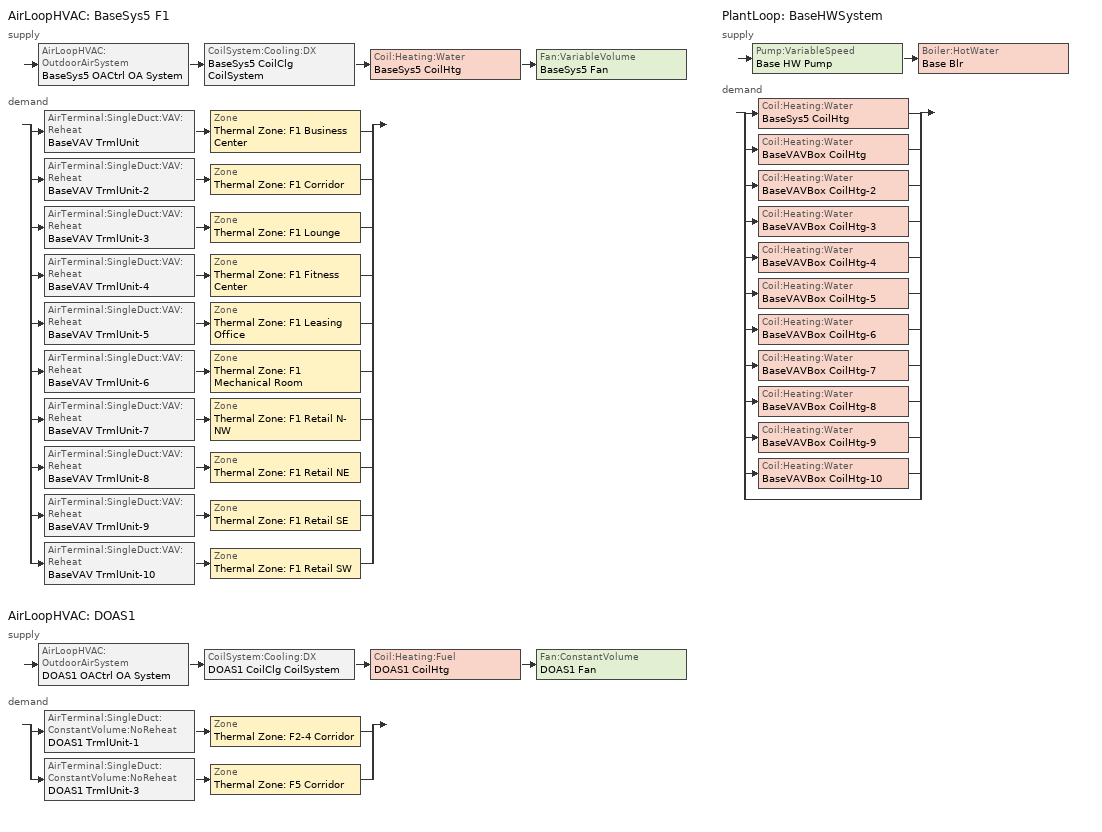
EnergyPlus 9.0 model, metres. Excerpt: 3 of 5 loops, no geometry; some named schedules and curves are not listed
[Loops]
AirLoopHVAC 'BaseSys5 F1'
 supply: AirLoopHVAC:OutdoorAirSystem 'BaseSys5 OACtrl OA System' > CoilSystem:Cooling:DX 'BaseSys5 CoilClg CoilSystem' > Coil:Heating:Water 'BaseSys5 CoilHtg' > Fan:VariableVolume 'BaseSys5 Fan'
 demand: split
  | AirTerminal:SingleDuct:VAV:Reheat 'BaseVAV TrmlUnit' > Zone 'Thermal Zone: F1 Business Center'
  | AirTerminal:SingleDuct:VAV:Reheat 'BaseVAV TrmlUnit-2' > Zone 'Thermal Zone: F1 Corridor'
  | AirTerminal:SingleDuct:VAV:Reheat 'BaseVAV TrmlUnit-3' > Zone 'Thermal Zone: F1 Lounge'
  | AirTerminal:SingleDuct:VAV:Reheat 'BaseVAV TrmlUnit-4' > Zone 'Thermal Zone: F1 Fitness Center'
  | AirTerminal:SingleDuct:VAV:Reheat 'BaseVAV TrmlUnit-5' > Zone 'Thermal Zone: F1 Leasing Office'
  | AirTerminal:SingleDuct:VAV:Reheat 'BaseVAV TrmlUnit-6' > Zone 'Thermal Zone: F1 Mechanical Room'
  | AirTerminal:SingleDuct:VAV:Reheat 'BaseVAV TrmlUnit-7' > Zone 'Thermal Zone: F1 Retail N-NW'
  | AirTerminal:SingleDuct:VAV:Reheat 'BaseVAV TrmlUnit-8' > Zone 'Thermal Zone: F1 Retail NE'
  | AirTerminal:SingleDuct:VAV:Reheat 'BaseVAV TrmlUnit-9' > Zone 'Thermal Zone: F1 Retail SE'
  | AirTerminal:SingleDuct:VAV:Reheat 'BaseVAV TrmlUnit-10' > Zone 'Thermal Zone: F1 Retail SW'
AirLoopHVAC 'DOAS1'
 supply: AirLoopHVAC:OutdoorAirSystem 'DOAS1 OACtrl OA System' > CoilSystem:Cooling:DX 'DOAS1 CoilClg CoilSystem' > Coil:Heating:Fuel 'DOAS1 CoilHtg' > Fan:ConstantVolume 'DOAS1 Fan'
 demand: split
  | AirTerminal:SingleDuct:ConstantVolume:NoReheat 'DOAS1 TrmlUnit-1' > Zone 'Thermal Zone: F2-4 Corridor'
  | AirTerminal:SingleDuct:ConstantVolume:NoReheat 'DOAS1 TrmlUnit-3' > Zone 'Thermal Zone: F5 Corridor'
PlantLoop 'BaseHWSystem'
 supply: Pump:VariableSpeed 'Base HW Pump' > Boiler:HotWater 'Base Blr'
 demand: split
  | Coil:Heating:Water 'BaseSys5 CoilHtg'
  | Coil:Heating:Water 'BaseVAVBox CoilHtg'
  | Coil:Heating:Water 'BaseVAVBox CoilHtg-2'
  | Coil:Heating:Water 'BaseVAVBox CoilHtg-3'
  | Coil:Heating:Water 'BaseVAVBox CoilHtg-4'
  | Coil:Heating:Water 'BaseVAVBox CoilHtg-5'
  | Coil:Heating:Water 'BaseVAVBox CoilHtg-6'
  | Coil:Heating:Water 'BaseVAVBox CoilHtg-7'
  | Coil:Heating:Water 'BaseVAVBox CoilHtg-8'
  | Coil:Heating:Water 'BaseVAVBox CoilHtg-9'
  | Coil:Heating:Water 'BaseVAVBox CoilHtg-10'
  | bypass
[ZoneControl:Thermostat] Control Object Type 1=ThermostatSetpoint:DualSetpoint
Name | Zone or ZoneList | Control Type Schedule | Control Name 1
Thermal Zone: F1 Business Center Thermostat | Thermal Zone: F1 Business Center | Thermal Zone: F1 Business Center Thermostat Schedule | Thermal Zone: F1 Business Center Thermostat
Thermal Zone: F1 Corridor Thermostat | Thermal Zone: F1 Corridor | Thermal Zone: F1 Corridor Thermostat Schedule | Thermal Zone: F1 Corridor Thermostat
Thermal Zone: F1 Fitness Center Thermostat | Thermal Zone: F1 Fitness Center | Thermal Zone: F1 Fitness Center Thermostat Schedule | Thermal Zone: F1 Fitness Center Thermostat
Thermal Zone: F1 Leasing Office Thermostat | Thermal Zone: F1 Leasing Office | Thermal Zone: F1 Leasing Office Thermostat Schedule | Thermal Zone: F1 Leasing Office Thermostat
Thermal Zone: F1 Lounge Thermostat | Thermal Zone: F1 Lounge | Thermal Zone: F1 Lounge Thermostat Schedule | Thermal Zone: F1 Lounge Thermostat
Thermal Zone: F1 Mechanical Room Thermostat | Thermal Zone: F1 Mechanical Room | Thermal Zone: F1 Mechanical Room Thermostat Schedule | Thermal Zone: F1 Mechanical Room Thermostat
Thermal Zone: F1 Retail N-NW Thermostat | Thermal Zone: F1 Retail N-NW | Thermal Zone: F1 Retail N-NW Thermostat Schedule | Thermal Zone: F1 Retail N-NW Thermostat
Thermal Zone: F1 Retail NE Thermostat | Thermal Zone: F1 Retail NE | Thermal Zone: F1 Retail NE Thermostat Schedule | Thermal Zone: F1 Retail NE Thermostat
Thermal Zone: F1 Retail SE Thermostat | Thermal Zone: F1 Retail SE | Thermal Zone: F1 Retail SE Thermostat Schedule | Thermal Zone: F1 Retail SE Thermostat
Thermal Zone: F1 Retail SW Thermostat | Thermal Zone: F1 Retail SW | Thermal Zone: F1 Retail SW Thermostat Schedule | Thermal Zone: F1 Retail SW Thermostat
Thermal Zone: F2-4 Corridor Thermostat | Thermal Zone: F2-4 Corridor | Thermal Zone: F2-4 Corridor Thermostat Schedule | Thermal Zone: F2-4 Corridor Thermostat
Thermal Zone: F5 Corridor Thermostat | Thermal Zone: F5 Corridor | Thermal Zone: F5 Corridor Thermostat Schedule | Thermal Zone: F5 Corridor Thermostat
[ThermostatSetpoint:DualSetpoint]
Name | Heating Setpoint Temperature Schedule | Cooling Setpoint Temperature Schedule
Thermal Zone: F1 Business Center Thermostat; Thermal Zone: F1 Corridor Thermostat; Thermal Zone: F1 Fitness Center Thermostat; Thermal Zone: F1 Leasing Office Thermostat; Thermal Zone: F1 Lounge Thermostat; Thermal Zone: F1 Mechanical Room Thermostat; Thermal Zone: F1 Retail N-NW Thermostat; Thermal Zone: F1 Retail NE Thermostat; Thermal Zone: F1 Retail SE Thermostat; Thermal Zone: F1 Retail SW Thermostat | RetailHtgSetpt | RetailClgSetpt
Thermal Zone: F2-4 Corridor Thermostat; Thermal Zone: F5 Corridor Thermostat | OfficeHtgSetpt | OfficeClgSetpt
[AirTerminal:SingleDuct:VAV:Reheat] Availability Schedule=Always On; Zone Minimum Air Flow Input Method=FixedFlowRate; Constant Minimum Air Flow Fraction=0.3; Maximum Hot Water or Steam Flow Rate {m3/s}=Autosize; Minimum Hot Water or Steam Flow Rate {m3/s}=0; Convergence Tolerance=0.001; Damper Heating Action=Reverse; Maximum Reheat Air Temperature {C}=35
Name | Maximum Air Flow Rate {m3/s} | Fixed Minimum Air Flow Rate {m3/s} | Reheat Coil | Maximum Flow Fraction During Reheat | Design Specification Outdoor Air Object
BaseVAV TrmlUnit | 0.20716 | 0.041432 | BaseVAVBox CoilHtg | 0.500001 | Thermal Zone: F1 Business Center Design Specification Outdoor Air
BaseVAV TrmlUnit-2 | 0.683795 | 0.136759 | BaseVAVBox CoilHtg-2 | 0.5
BaseVAV TrmlUnit-4 | 0.299968 | 0.212376 | BaseVAVBox CoilHtg-4 | 0.707997
BaseVAV TrmlUnit-5 | 0.139657 | 0.0279314 | BaseVAVBox CoilHtg-5 | 0.5
BaseVAV TrmlUnit-3 | 0.537473 | 0.107495 | BaseVAVBox CoilHtg-3 | 0.5 | Thermal Zone: F1 Lounge Design Specification Outdoor Air
BaseVAV TrmlUnit-6 | 0.277078 | 0.0554156 | BaseVAVBox CoilHtg-6 | 0.500001
BaseVAV TrmlUnit-7 | 1.95932 | 0.706151 | BaseVAVBox CoilHtg-7 | 0.499999
BaseVAV TrmlUnit-8 | 1.48731 | 0.509703 | BaseVAVBox CoilHtg-8 | 0.499998
BaseVAV TrmlUnit-9 | 0.993506 | 0.339802 | BaseVAVBox CoilHtg-9 | 0.5
BaseVAV TrmlUnit-10 | 1.47786 | 0.522446 | BaseVAVBox CoilHtg-10 | 0.499998
[Coil:Heating:Water] Availability Schedule=Always On Discrete; U-Factor Times Area Value {W/K}=Autosize; Maximum Water Flow Rate {m3/s}=Autosize; Performance Input Method=NominalCapacity; Rated Inlet Water Temperature {C}=82.2; Rated Inlet Air Temperature {C}=16.6; Rated Outlet Water Temperature {C}=71.1; Rated Outlet Air Temperature {C}=32.2; Rated Ratio for Air and Water Convection=0.5
Name | Rated Capacity {W}
BaseVAVBox CoilHtg | 2842.46
BaseVAVBox CoilHtg-2 | 15354.3
BaseVAVBox CoilHtg-4 | 5338.41
BaseVAVBox CoilHtg-5 | 2513.69
BaseVAVBox CoilHtg-3 | 6476.43
BaseVAVBox CoilHtg-6 | 2664.41
BaseVAVBox CoilHtg-7 | 28382.1
BaseVAVBox CoilHtg-8 | 20934.9
BaseVAVBox CoilHtg-9 | 15211.6
BaseVAVBox CoilHtg-10 | 22582
BaseSys5 CoilHtg | 43450.4
[Zone equipment]
Thermal Zone: F1 Business Center: BaseVAV TrmlUnit
Thermal Zone: F1 Corridor: BaseVAV TrmlUnit-2
Thermal Zone: F1 Fitness Center: BaseVAV TrmlUnit-4
Thermal Zone: F1 Leasing Office: BaseVAV TrmlUnit-5
Thermal Zone: F1 Lounge: BaseVAV TrmlUnit-3
Thermal Zone: F1 Mechanical Room: BaseVAV TrmlUnit-6
Thermal Zone: F1 Retail N-NW: BaseVAV TrmlUnit-7
Thermal Zone: F1 Retail NE: BaseVAV TrmlUnit-8
Thermal Zone: F1 Retail SE: BaseVAV TrmlUnit-9
Thermal Zone: F1 Retail SW: BaseVAV TrmlUnit-10
Thermal Zone: F2-4 Corridor: DOAS1 TrmlUnit-1
Thermal Zone: F5 Corridor: DOAS1 TrmlUnit-3
[Sizing:Zone] Zone Cooling Design Supply Air Temperature Input Method=TemperatureDifference; Zone Cooling Design Supply Air Temperature {C}=14; Zone Heating Design Supply Air Temperature Input Method=TemperatureDifference; Zone Heating Design Supply Air Temperature {C}=40; Zone Heating Design Supply Air Temperature Difference {deltaC}=13.8889; Zone Cooling Design Supply Air Humidity Ratio {kgWater/kgDryAir}=0.0085; Zone Heating Design Supply Air Humidity Ratio {kgWater/kgDryAir}=0.008; Zone Heating Sizing Factor=1; Zone Cooling Sizing Factor=1; Cooling Design Air Flow Method=DesignDay; Cooling Design Air Flow Rate {m3/s}=0; Cooling Minimum Air Flow per Zone Floor Area {m3/s-m2}=0; Cooling Minimum Air Flow {m3/s}=0; Cooling Minimum Air Flow Fraction=0; Heating Design Air Flow Method=DesignDayWithLimit; Heating Design Air Flow Rate {m3/s}=0; Heating Maximum Air Flow per Zone Floor Area {m3/s-m2}=0; Heating Maximum Air Flow {m3/s}=0; Account for Dedicated Outdoor Air System=No
Name | Zone Cooling Design Supply Air Temperature Difference {deltaC} | Design Specification Outdoor Air Object | Heating Maximum Air Flow Fraction | Design Specification Zone Air Distribution Object
Thermal Zone: F1 Business Center | 11.1111 | Thermal Zone: F1 Business Center Design Specification Outdoor Air | 0.5 | Thermal Zone: F1 Business Center Design Spec Zone Air Dist
Thermal Zone: F1 Corridor | 11.1111 | Thermal Zone: F1 Corridor Design Specification Outdoor Air | 0.5 | Thermal Zone: F1 Corridor Design Spec Zone Air Dist
Thermal Zone: F1 Fitness Center | 11.1111 | Thermal Zone: F1 Fitness Center Design Specification Outdoor Air | 0.5 | Thermal Zone: F1 Fitness Center Design Spec Zone Air Dist
Thermal Zone: F1 Leasing Office | 11.1111 | Thermal Zone: F1 Leasing Office Design Specification Outdoor Air | 0.5 | Thermal Zone: F1 Leasing Office Design Spec Zone Air Dist
Thermal Zone: F1 Lounge | 11.1111 | Thermal Zone: F1 Lounge Design Specification Outdoor Air | 0.5 | Thermal Zone: F1 Lounge Design Spec Zone Air Dist
Thermal Zone: F1 Mechanical Room | 8.33333 | Thermal Zone: F1 Mechanical Room Design Specification Outdoor Air | 0.5 | Thermal Zone: F1 Mechanical Room Design Spec Zone Air Dist
Thermal Zone: F1 Retail N-NW | 11.1111 | Thermal Zone: F1 Retail N-NW Design Specification Outdoor Air | 0.5 | Thermal Zone: F1 Retail N-NW Design Spec Zone Air Dist
Thermal Zone: F1 Retail NE | 11.1111 | Thermal Zone: F1 Retail NE Design Specification Outdoor Air | 0.5 | Thermal Zone: F1 Retail NE Design Spec Zone Air Dist
Thermal Zone: F1 Retail SE | 11.1111 | Thermal Zone: F1 Retail SE Design Specification Outdoor Air | 0.5 | Thermal Zone: F1 Retail SE Design Spec Zone Air Dist
Thermal Zone: F1 Retail SW | 11.1111 | Thermal Zone: F1 Retail SW Design Specification Outdoor Air | 0.5 | Thermal Zone: F1 Retail SW Design Spec Zone Air Dist
Thermal Zone: F2-4 Corridor | 11.1111 | Thermal Zone: F2-4 Corridor Design Specification Outdoor Air | 1 | Thermal Zone: F2-4 Corridor Design Spec Zone Air Dist
Thermal Zone: F5 Corridor | 11.1111 | Thermal Zone: F5 Corridor Design Specification Outdoor Air | 1 | Thermal Zone: F5 Corridor Design Spec Zone Air Dist
[DesignSpecification:ZoneAirDistribution] Zone Air Distribution Effectiveness in Cooling Mode=1; Zone Air Distribution Effectiveness in Heating Mode=1
Thermal Zone: F1 Business Center Design Spec Zone Air Dist; Thermal Zone: F1 Corridor Design Spec Zone Air Dist; Thermal Zone: F1 Fitness Center Design Spec Zone Air Dist; Thermal Zone: F1 Leasing Office Design Spec Zone Air Dist; Thermal Zone: F1 Lounge Design Spec Zone Air Dist; Thermal Zone: F1 Mechanical Room Design Spec Zone Air Dist; Thermal Zone: F1 Retail N-NW Design Spec Zone Air Dist; Thermal Zone: F1 Retail NE Design Spec Zone Air Dist; Thermal Zone: F1 Retail SE Design Spec Zone Air Dist; Thermal Zone: F1 Retail SW Design Spec Zone Air Dist; Thermal Zone: F2-4 Corridor Design Spec Zone Air Dist; Thermal Zone: F5 Corridor Design Spec Zone Air Dist
[Controller:MechanicalVentilation] System Outdoor Air Method=ZoneSum
Name | Availability Schedule | Demand Controlled Ventilation | Zone Name 1 | Design Specification Outdoor Air Object Name 1 | Design Specification Zone Air Distribution Object Name 1 | Zone Name 2 | Design Specification Outdoor Air Object Name 2 | Design Specification Zone Air Distribution Object Name 2 | Zone Name 3 | Design Specification Outdoor Air Object Name 3 | Design Specification Zone Air Distribution Object Name 3 | Zone Name 4 | Design Specification Outdoor Air Object Name 4 | Design Specification Zone Air Distribution Object Name 4 | Zone Name 5 | Design Specification Outdoor Air Object Name 5 | Design Specification Zone Air Distribution Object Name 5 | Zone Name 6 | Design Specification Outdoor Air Object Name 6 | Design Specification Zone Air Distribution Object Name 6 | Zone Name 7 | Design Specification Outdoor Air Object Name 7 | Design Specification Zone Air Distribution Object Name 7 | Zone Name 8 | Design Specification Outdoor Air Object Name 8 | Design Specification Zone Air Distribution Object Name 8 | Zone Name 9 | Design Specification Outdoor Air Object Name 9 | Design Specification Zone Air Distribution Object Name 9 | Zone Name 10 | Design Specification Outdoor Air Object Name 10 | Design Specification Zone Air Distribution Object Name 10
BaseSys5 OACtrl Mech Vent Controller | BaseSys5 OACtrl Schedule | Yes | Thermal Zone: F1 Business Center | Thermal Zone: F1 Business Center Design Specification Outdoor Air | Thermal Zone: F1 Business Center Design Spec Zone Air Dist | Thermal Zone: F1 Corridor | Thermal Zone: F1 Corridor Design Specification Outdoor Air | Thermal Zone: F1 Corridor Design Spec Zone Air Dist | Thermal Zone: F1 Fitness Center | Thermal Zone: F1 Fitness Center Design Specification Outdoor Air | Thermal Zone: F1 Fitness Center Design Spec Zone Air Dist | Thermal Zone: F1 Leasing Office | Thermal Zone: F1 Leasing Office Design Specification Outdoor Air | Thermal Zone: F1 Leasing Office Design Spec Zone Air Dist | Thermal Zone: F1 Lounge | Thermal Zone: F1 Lounge Design Specification Outdoor Air | Thermal Zone: F1 Lounge Design Spec Zone Air Dist | Thermal Zone: F1 Mechanical Room | Thermal Zone: F1 Mechanical Room Design Specification Outdoor Air | Thermal Zone: F1 Mechanical Room Design Spec Zone Air Dist | Thermal Zone: F1 Retail N-NW | Thermal Zone: F1 Retail N-NW Design Specification Outdoor Air | Thermal Zone: F1 Retail N-NW Design Spec Zone Air Dist | Thermal Zone: F1 Retail NE | Thermal Zone: F1 Retail NE Design Specification Outdoor Air | Thermal Zone: F1 Retail NE Design Spec Zone Air Dist | Thermal Zone: F1 Retail SE | Thermal Zone: F1 Retail SE Design Specification Outdoor Air | Thermal Zone: F1 Retail SE Design Spec Zone Air Dist | Thermal Zone: F1 Retail SW | Thermal Zone: F1 Retail SW Design Specification Outdoor Air | Thermal Zone: F1 Retail SW Design Spec Zone Air Dist
DOAS1 OACtrl Mech Vent Controller | Always On | No | Thermal Zone: F2-4 Corridor | Thermal Zone: F2-4 Corridor Design Specification Outdoor Air | Thermal Zone: F2-4 Corridor Design Spec Zone Air Dist | Thermal Zone: F5 Corridor | Thermal Zone: F5 Corridor Design Specification Outdoor Air | Thermal Zone: F5 Corridor Design Spec Zone Air Dist
[DesignSpecification:OutdoorAir] Outdoor Air Method=Maximum; Outdoor Air Flow per Zone {m3/s}=0; Outdoor Air Flow Air Changes per Hour {1/hr}=0
Name | Outdoor Air Flow per Person {m3/s-person} | Outdoor Air Flow per Zone Floor Area {m3/s-m2}
Thermal Zone: F1 Business Center Design Specification Outdoor Air; Thermal Zone: F1 Lounge Design Specification Outdoor Air | 0.00707888 | 0.000762
Thermal Zone: F1 Corridor Design Specification Outdoor Air | 0 | 0.000732236
Thermal Zone: F1 Fitness Center Design Specification Outdoor Air | 0 | 0.00254
Thermal Zone: F1 Leasing Office Design Specification Outdoor Air; Thermal Zone: F1 Mechanical Room Design Specification Outdoor Air | 0 | 0.000762
Thermal Zone: F1 Retail N-NW Design Specification Outdoor Air; Thermal Zone: F1 Retail NE Design Specification Outdoor Air; Thermal Zone: F1 Retail SE Design Specification Outdoor Air; Thermal Zone: F1 Retail SW Design Specification Outdoor Air | 0 | 0.00127
Thermal Zone: F2-4 Corridor Design Specification Outdoor Air; Thermal Zone: F5 Corridor Design Specification Outdoor Air | 0 | 0.000741294
[Fan:ZoneExhaust] Flow Fraction Schedule=On; System Availability Manager Coupling Mode=Decoupled
Name | Availability Schedule | Fan Total Efficiency | Pressure Rise {Pa} | Maximum Flow Rate {m3/s} | Balanced Exhaust Fraction Schedule
Thermal Zone: F2-4 1-Bed Core East PropExhFan; Thermal Zone: F2-4 1-Bed Core West PropExhFan | ResidentialLivingHVACAvail | 0.55575 | 683.385 | 0.10364 | Off
Thermal Zone: F2-4 1-Bed Core N PropExhFan | ResidentialLivingHVACAvail | 0.55575 | 683.385 | 0.0518198 | Off
Thermal Zone: F2-4 1-Bed North PropExhFan | ResidentialLivingHVACAvail | 0.55575 | 670.201 | 0.264196 | Off
Thermal Zone: F2-4 2-Bed Core NE-NW PropExhFan | ResidentialLivingHVACAvail | 0.55575 | 683.492 | 0.155459 | Off
Thermal Zone: F2-4 2-Bed East PropExhFan; Thermal Zone: F2-4 2-Bed West PropExhFan | ResidentialLivingHVACAvail | 0.55575 | 683.492 | 0.233189 | Off
Thermal Zone: F2-4 3-Bed NE PropExhFan; Thermal Zone: F2-4 3-Bed NW PropExhFan | ResidentialLivingHVACAvail | 0.55575 | 682.765 | 0.102365 | Off
Thermal Zone: F2-4 Studio SE PropExhFan; Thermal Zone: F2-4 Studio SW PropExhFan | ResidentialLivingHVACAvail | 0.55575 | 683.47 | 0.0441743 | Off
Thermal Zone: F5 1-Bed Core East PropExhFan; Thermal Zone: F5 1-Bed Core West PropExhFan | ResidentialLivingHVACAvail | 0.55575 | 683.385 | 0.0345466 | Off
Thermal Zone: F5 1-Bed Core N PropExhFan | ResidentialLivingHVACAvail | 0.55575 | 683.385 | 0.0172733 | Off
Thermal Zone: F5 1-Bed North PropExhFan | ResidentialLivingHVACAvail | 0.55575 | 670.201 | 0.0880654 | Off
Thermal Zone: F5 2-Bed Core NE-NW PropExhFan | ResidentialLivingHVACAvail | 0.55575 | 683.492 | 0.0518198 | Off
Thermal Zone: F5 2-Bed East PropExhFan; Thermal Zone: F5 2-Bed West PropExhFan | ResidentialLivingHVACAvail | 0.55575 | 683.492 | 0.0777297 | Off
Thermal Zone: F5 3-Bed NE PropExhFan; Thermal Zone: F5 3-Bed NW PropExhFan | ResidentialLivingHVACAvail | 0.55575 | 682.765 | 0.0341218 | Off
Thermal Zone: F5 Studio SE PropExhFan; Thermal Zone: F5 Studio SW PropExhFan | ResidentialLivingHVACAvail | 0.55575 | 683.47 | 0.0147248 | Off
Thermal Zone: Parking Garage PropExhFan | ParkingHVACAvail | 0.6045 | 241.437 | 9.8755 | On
[ZoneHVAC:PackagedTerminalAirConditioner] Availability Schedule=AllOnHVACAvail; Cooling Outdoor Air Flow Rate {m3/s}=0; Heating Outdoor Air Flow Rate {m3/s}=0; No Load Outdoor Air Flow Rate {m3/s}=0; Fan Placement=DrawThrough; Supply Air Fan Operating Mode Schedule=CyclingHVACAvail
Name | Cooling Supply Air Flow Rate {m3/s} | Heating Supply Air Flow Rate {m3/s} | No Load Supply Air Flow Rate {m3/s} | Supply Air Fan | Heating Coil | Cooling Coil
ZnSys F2-4 1-Bed Core East | 1.18818 | 1.18818 | 1.18818 | Fan 3 | CoilHtg 3 | CoilCooling 3
ZnSys F2-4 1-Bed Core N | 0.594087 | 0.594087 | 0.594087 | Fan 1 | CoilHtg 1 | CoilCooling 1
ZnSys F2-4 1-Bed Core West | 1.18818 | 1.18818 | 1.18818 | Fan 2 | CoilHtg 2 | CoilCooling 2
ZnSys F2-4 1-Bed North | 3.06946 | 3.06946 | 3.06946 | Fan 4 | CoilHtg 4 | CoilCooling 4
ZnSys F2-4 2-Bed Core NE-NW | 1.78227 | 1.78227 | 1.78227 | Fan 5 | CoilHtg 5 | CoilCooling 5
ZnSys F2-4 2-Bed East | 2.6734 | 2.6734 | 2.6734 | Fan 6 | CoilHtg 6 | CoilCooling 6
ZnSys F2-4 2-Bed West | 2.6734 | 2.6734 | 2.6734 | Fan 7 | CoilHtg 7 | CoilCooling 7
ZnSys F2-4 3-Bed NE | 1.16343 | 1.16343 | 1.16343 | Fan 8 | CoilHtg 8 | CoilCooling 8
ZnSys F2-4 3-Bed NW | 1.16343 | 1.16343 | 1.16343 | Fan 9 | CoilHtg 9 | CoilCooling 9
ZnSys F2-4 Studio SE | 0.445567 | 0.445567 | 0.445567 | Fan 10 | CoilHtg 10 | CoilCooling 10
ZnSys F2-4 Studio SW | 0.445567 | 0.445567 | 0.445567 | Fan 11 | CoilHtg 11 | CoilCooling 11
ZnSys F5 1-Bed Core East | 0.39606 | 0.39606 | 0.39606 | Fan 14 | CoilHtg 14 | CoilCooling 14
ZnSys F5 1-Bed Core N | 0.19803 | 0.19803 | 0.19803 | Fan 12 | CoilHtg 12 | CoilCooling 12
ZnSys F5 1-Bed Core West | 0.39606 | 0.39606 | 0.39606 | Fan 13 | CoilHtg 13 | CoilCooling 13
ZnSys F5 1-Bed North | 1.02315 | 1.02315 | 1.02315 | Fan 15 | CoilHtg 15 | CoilCooling 15
ZnSys F5 2-Bed Core NE-NW | 0.594087 | 0.594087 | 0.594087 | Fan 16 | CoilHtg 16 | CoilCooling 16
ZnSys F5 2-Bed East | 0.891136 | 0.891136 | 0.891136 | Fan 17 | CoilHtg 17 | CoilCooling 17
ZnSys F5 2-Bed West | 0.891136 | 0.891136 | 0.891136 | Fan 18 | CoilHtg 18 | CoilCooling 18
ZnSys F5 3-Bed NE | 0.387809 | 0.387809 | 0.387809 | Fan 19 | CoilHtg 19 | CoilCooling 19
ZnSys F5 3-Bed NW | 0.387809 | 0.387809 | 0.387809 | Fan 20 | CoilHtg 20 | CoilCooling 20
ZnSys F5 Studio SE | 0.148522 | 0.148522 | 0.148522 | Fan 21 | CoilHtg 21 | CoilCooling 21
ZnSys F5 Studio SW | 0.148522 | 0.148522 | 0.148522 | Fan 22 | CoilHtg 22 | CoilCooling 22
[Fan:OnOff] Availability Schedule=Always On; Fan Total Efficiency=0.4275; Pressure Rise {Pa}=317.19; Motor Efficiency=0.855; Motor In Airstream Fraction=1
Name | Maximum Flow Rate {m3/s} | Fan Power Ratio Function of Speed Ratio Curve | Fan Efficiency Ratio Function of Speed Ratio Curve
Fan 3 | 1.18818 | Fan On Off Power Curve 2 | Fan On Off Efficiency Curve 2
Fan 1 | 0.594087 | Fan On Off Power Curve | Fan On Off Efficiency Curve
Fan 2 | 1.18818 | Fan On Off Power Curve 1 | Fan On Off Efficiency Curve 1
Fan 4 | 3.06946 | Fan On Off Power Curve 3 | Fan On Off Efficiency Curve 3
Fan 5 | 1.78227 | Fan On Off Power Curve 4 | Fan On Off Efficiency Curve 4
Fan 6 | 2.6734 | Fan On Off Power Curve 5 | Fan On Off Efficiency Curve 5
Fan 7 | 2.6734 | Fan On Off Power Curve 6 | Fan On Off Efficiency Curve 6
Fan 8 | 1.16343 | Fan On Off Power Curve 7 | Fan On Off Efficiency Curve 7
Fan 9 | 1.16343 | Fan On Off Power Curve 8 | Fan On Off Efficiency Curve 8
Fan 10 | 0.445567 | Fan On Off Power Curve 9 | Fan On Off Efficiency Curve 9
Fan 11 | 0.445567 | Fan On Off Power Curve 10 | Fan On Off Efficiency Curve 10
Fan 14 | 0.39606 | Fan On Off Power Curve 13 | Fan On Off Efficiency Curve 13
Fan 12 | 0.19803 | Fan On Off Power Curve 11 | Fan On Off Efficiency Curve 11
Fan 13 | 0.39606 | Fan On Off Power Curve 12 | Fan On Off Efficiency Curve 12
Fan 15 | 1.02315 | Fan On Off Power Curve 14 | Fan On Off Efficiency Curve 14
Fan 16 | 0.594087 | Fan On Off Power Curve 15 | Fan On Off Efficiency Curve 15
Fan 17 | 0.891136 | Fan On Off Power Curve 16 | Fan On Off Efficiency Curve 16
Fan 18 | 0.891136 | Fan On Off Power Curve 17 | Fan On Off Efficiency Curve 17
Fan 19 | 0.387809 | Fan On Off Power Curve 18 | Fan On Off Efficiency Curve 18
Fan 20 | 0.387809 | Fan On Off Power Curve 19 | Fan On Off Efficiency Curve 19
Fan 21 | 0.148522 | Fan On Off Power Curve 20 | Fan On Off Efficiency Curve 20
Fan 22 | 0.148522 | Fan On Off Power Curve 21 | Fan On Off Efficiency Curve 21
[Coil:Heating:Fuel] Availability Schedule=Always On; Fuel Type=NaturalGas; Burner Efficiency=0.810316; Parasitic Electric Load {W}=0; Part Load Fraction Correlation Curve=CoilHtgFurnFIRRatio_fQRatio; Parasitic Fuel Load {W}=0
Name | Nominal Capacity {W}
CoilHtg 3; CoilHtg 2 | 16149.8
CoilHtg 1; CoilHtg 16 | 8074.9
CoilHtg 4 | 41720.4
CoilHtg 5 | 24224.7
CoilHtg 6; CoilHtg 7 | 36337
CoilHtg 8; CoilHtg 9 | 15813.4
CoilHtg 10; CoilHtg 11 | 6056.17
CoilHtg 14; CoilHtg 13 | 5383.28
CoilHtg 12 | 2691.64
CoilHtg 15 | 13906.8
CoilHtg 17; CoilHtg 18 | 12112.4
CoilHtg 19; CoilHtg 20 | 5271.12
CoilHtg 21; CoilHtg 22 | 2018.73
DOAS1 CoilHtg | 13767.6
[Coil:Cooling:DX:SingleSpeed] Availability Schedule=Always On Discrete; Gross Rated Sensible Heat Ratio=Autosize; Rated Evaporator Fan Power Per Volume Flow Rate {W/(m3/s)}=773.3; Total Cooling Capacity Function of Temperature Curve=CoilClgDXQRatio_fTwbToadbSI; Total Cooling Capacity Function of Flow Fraction Curve=CoilClgDXSnglQRatio_fCFMRatio; Energy Input Ratio Function of Flow Fraction Curve=CoilClgDXSnglEIRRatio_fCFMRatio; Part Load Fraction Correlation Curve=CoilClgDXSEEREIRRatio_fQFrac; Condenser Type=AirCooled; Evaporative Condenser Effectiveness=0; Evaporative Condenser Air Flow Rate {m3/s}=Autosize; Evaporative Condenser Pump Rated Power Consumption {W}=Autosize; Crankcase Heater Capacity {W}=0; Maximum Outdoor Dry-Bulb Temperature for Crankcase Heater Operation {C}=0; Basin Heater Capacity {W/K}=0; Basin Heater Setpoint Temperature {C}=10
Name | Gross Rated Total Cooling Capacity {W} | Gross Rated Cooling COP {W/W} | Rated Air Flow Rate {m3/s} | Energy Input Ratio Function of Temperature Curve
CoilCooling 3 | 20551.2 | 4.41404 | 1.18818 | CoilClgDXSEEREIR_fTwbToadbSI-3
CoilCooling 1 | 10275.6 | 4.41404 | 0.594087 | CoilClgDXSEEREIR_fTwbToadbSI
CoilCooling 2 | 20551.2 | 4.41404 | 1.18818 | CoilClgDXSEEREIR_fTwbToadbSI-2
CoilCooling 4 | 53090.7 | 4.41404 | 3.06946 | CoilClgDXSEEREIR_fTwbToadbSI-4
CoilCooling 5 | 30826.7 | 4.41404 | 1.78227 | CoilClgDXSEEREIR_fTwbToadbSI-5
CoilCooling 6 | 46240.2 | 4.41404 | 2.6734 | CoilClgDXSEEREIR_fTwbToadbSI-6
CoilCooling 7 | 46240.2 | 4.41404 | 2.6734 | CoilClgDXSEEREIR_fTwbToadbSI-7
CoilCooling 8 | 20123.1 | 4.41404 | 1.16343 | CoilClgDXSEEREIR_fTwbToadbSI-8
CoilCooling 9 | 20123.1 | 4.41404 | 1.16343 | CoilClgDXSEEREIR_fTwbToadbSI-9
CoilCooling 10 | 7706.68 | 4.41404 | 0.445567 | CoilClgDXSEEREIR_fTwbToadbSI-10
CoilCooling 11 | 7706.68 | 4.41404 | 0.445567 | CoilClgDXSEEREIR_fTwbToadbSI-11
CoilCooling 14 | 6850.39 | 4.41404 | 0.39606 | CoilClgDXSEEREIR_fTwbToadbSI-14
CoilCooling 12 | 3425.21 | 4.41404 | 0.19803 | CoilClgDXSEEREIR_fTwbToadbSI-12
CoilCooling 13 | 6850.39 | 4.41404 | 0.39606 | CoilClgDXSEEREIR_fTwbToadbSI-13
CoilCooling 15 | 17696.9 | 4.41404 | 1.02315 | CoilClgDXSEEREIR_fTwbToadbSI-15
CoilCooling 16 | 10275.6 | 4.41404 | 0.594087 | CoilClgDXSEEREIR_fTwbToadbSI-16
CoilCooling 17 | 15413.4 | 4.41404 | 0.891136 | CoilClgDXSEEREIR_fTwbToadbSI-17
CoilCooling 18 | 15413.4 | 4.41404 | 0.891136 | CoilClgDXSEEREIR_fTwbToadbSI-18
CoilCooling 19 | 6707.69 | 4.41404 | 0.387809 | CoilClgDXSEEREIR_fTwbToadbSI-19
CoilCooling 20 | 6707.69 | 4.41404 | 0.387809 | CoilClgDXSEEREIR_fTwbToadbSI-20
CoilCooling 21 | 2568.9 | 4.41404 | 0.148522 | CoilClgDXSEEREIR_fTwbToadbSI-21
CoilCooling 22 | 2568.9 | 4.41404 | 0.148522 | CoilClgDXSEEREIR_fTwbToadbSI-22
DOAS1 CoilClg | 18548 | 3.90941 | 0.760307 | CoilClgDXSEEREIR_fTwbToadbSI-23
[AirTerminal:SingleDuct:ConstantVolume:NoReheat] Availability Schedule=Always On
Name | Maximum Air Flow Rate {m3/s}
DOAS1 TrmlUnit-1 | 0.57023
DOAS1 TrmlUnit-3 | 0.190077
[AirLoopHVAC]
Name | Design Supply Air Flow Rate {m3/s}
BaseSys5 F1 | 9.2396
DOAS1 | 0.760307
[Sizing:System] Type of Load to Size On=Sensible; Design Outdoor Air Flow Rate {m3/s}=Autosize; Preheat Design Temperature {C}=5.68434e-14; Preheat Design Humidity Ratio {kgWater/kgDryAir}=0; Precool Design Temperature {C}=5.68434e-14; Precool Design Humidity Ratio {kgWater/kgDryAir}=0; Central Cooling Design Supply Air Temperature {C}=12.7778; Type of Zone Sum to Use=Coincident; 100% Outdoor Air in Cooling=No; 100% Outdoor Air in Heating=No; Central Cooling Design Supply Air Humidity Ratio {kgWater/kgDryAir}=0.0085; Central Heating Design Supply Air Humidity Ratio {kgWater/kgDryAir}=0.008; Cooling Supply Air Flow Rate Method=DesignDay; Cooling Supply Air Flow Rate {m3/s}=0; Cooling Supply Air Flow Rate Per Floor Area {m3/s-m2}=0.00996765; Cooling Fraction of Autosized Cooling Supply Air Flow Rate=1; Cooling Supply Air Flow Rate Per Unit Cooling Capacity {m3/s-W}=3.94755e-05; Heating Supply Air Flow Rate Method=DesignDay; Heating Supply Air Flow Rate {m3/s}=0; Heating Supply Air Flow Rate Per Floor Area {m3/s-m2}=0.00996765; Heating Fraction of Autosized Heating Supply Air Flow Rate=1; Heating Fraction of Autosized Cooling Supply Air Flow Rate=1; Heating Supply Air Flow Rate Per Unit Heating Capacity {m3/s-W}=3.15882e-05; System Outdoor Air Method=ZoneSum; Zone Maximum Outdoor Air Fraction=1; Cooling Design Capacity Method=CoolingDesignCapacity; Cooling Design Capacity {W}=Autosize; Cooling Design Capacity Per Floor Area {W/m2}=234.7; Fraction of Autosized Cooling Design Capacity=1; Heating Design Capacity Method=HeatingDesignCapacity; Heating Design Capacity {W}=Autosize; Heating Design Capacity Per Floor Area {W/m2}=157; Fraction of Autosized Heating Design Capacity=1; Central Cooling Capacity Control Method=OnOff
Name | Central Heating Maximum System Air Flow Ratio | Central Heating Design Supply Air Temperature {C}
BaseSys5 F1 | 0.507738 | 15.5556
DOAS1 | 1 | 35
[Controller:WaterCoil]
Controller Water Coil 1: Control Variable=Temperature; Action=Normal; Actuator Variable=Flow; Controller Convergence Tolerance {deltaC}=0.1; Maximum Actuated Flow {m3/s}=0.00117059; Minimum Actuated Flow {m3/s}=0
[AvailabilityManager:NightCycle] Applicability Schedule=Always On Discrete; Control Type=CycleOnAny; Thermostat Tolerance {deltaC}=1.11111; Cycling Run Time Control Type=ThermostatWithMinimumRunTime; Cycling Run Time {s}=900
Name | Fan Schedule
Availability Manager Night Cycle 1 | RetailHVACAvail
Availability Manager Night Cycle 2 | OfficeHVACAvail
[Controller:OutdoorAir] Economizer Control Action Type=ModulateFlow; Economizer Maximum Limit Enthalpy {J/kg}=64000; Lockout Type=NoLockout; High Humidity Control=No; Control High Indoor Humidity Based on Outdoor Humidity Ratio=Yes; Heat Recovery Bypass Control Type=BypassWhenWithinEconomizerLimits
Name | Minimum Outdoor Air Flow Rate {m3/s} | Maximum Outdoor Air Flow Rate {m3/s} | Economizer Control Type | Minimum Limit Type | Minimum Outdoor Air Schedule | Maximum Fraction of Outdoor Air Schedule | Mechanical Ventilation Controller
BaseSys5 OACtrl | 0 | Autosize | DifferentialDryBulb | FixedMinimum | BaseSys5 OACtrl Schedule | BaseSys5 OACtrl Max OA Schedule | BaseSys5 OACtrl Mech Vent Controller
DOAS1 OACtrl | 0.760307 | 0.760307 | NoEconomizer | ProportionalMinimum | Always On |  | DOAS1 OACtrl Mech Vent Controller
[SetpointManager:MixedAir] Control Variable=Temperature
Name | Setpoint Node or NodeList
BaseSys5 OACtrl OA System Mixed Air Node OS Default SPM | BaseSys5 OACtrl OA System Mixed Air Node
BaseSys5 CoilClg Outlet Node OS Default SPM | BaseSys5 CoilClg Outlet Node
BaseSys5 CoilHtg Air Outlet Node OS Default SPM | BaseSys5 CoilHtg Air Outlet Node
DOAS1 OACtrl OA System Mixed Air Node OS Default SPM | DOAS1 OACtrl OA System Mixed Air Node
DOAS1 CoilClg Outlet Node OS Default SPM | DOAS1 CoilClg Outlet Node
DOAS1 CoilHtg Outlet Node OS Default SPM | DOAS1 CoilHtg Outlet Node
[CoilSystem:Cooling:DX]
Name | Availability Schedule | Cooling Coil
BaseSys5 CoilClg CoilSystem | Always On | BaseSys5 CoilClg
DOAS1 CoilClg CoilSystem | Always On Discrete | DOAS1 CoilClg
[Coil:Cooling:DX:TwoSpeed]
BaseSys5 CoilClg: Availability Schedule=Always On; High Speed Gross Rated Total Cooling Capacity {W}=173235; High Speed Rated Sensible Heat Ratio=Autosize; High Speed Gross Rated Cooling COP {W/W}=3.42235; High Speed Rated Air Flow Rate {m3/s}=9.2396; Total Cooling Capacity Function of Temperature Curve=CoilClgDXQRatio_fTwbToadbSI; Total Cooling Capacity Function of Flow Fraction Curve=CoilClgDXDblQRatio_fCFMRatio; Energy Input Ratio Function of Temperature Curve=CoilClgDXEIRRatio_fTwbToadbSI; Energy Input Ratio Function of Flow Fraction Curve=CoilClgDXDblEIRRatio_fCFMRatio; Part Load Fraction Correlation Curve=CoilClgDXEIRRatio_fQFrac; Low Speed Gross Rated Total Cooling Capacity {W}=86617.6; Low Speed Gross Rated Sensible Heat Ratio=Autosize; Low Speed Gross Rated Cooling COP {W/W}=3.42235; Low Speed Rated Air Flow Rate {m3/s}=4.6198; Low Speed Total Cooling Capacity Function of Temperature Curve=CoilClgDXQRatio_fTwbToadbSI 1; Low Speed Energy Input Ratio Function of Temperature Curve=CoilClgDXEIRRatio_fTwbToadbSI 1; Condenser Type=AirCooled; High Speed Evaporative Condenser Effectiveness=0; High Speed Evaporative Condenser Air Flow Rate {m3/s}=Autosize; High Speed Evaporative Condenser Pump Rated Power Consumption {W}=Autosize; Low Speed Evaporative Condenser Effectiveness=0; Low Speed Evaporative Condenser Air Flow Rate {m3/s}=Autosize; Low Speed Evaporative Condenser Pump Rated Power Consumption {W}=Autosize; Basin Heater Capacity {W/K}=0; Basin Heater Setpoint Temperature {C}=10
[Fan:VariableVolume]
BaseSys5 Fan: Availability Schedule=RetailHVACAvail; Fan Total Efficiency=0.6084; Pressure Rise {Pa}=1335.61; Maximum Flow Rate {m3/s}=9.2396; Fan Power Minimum Flow Rate Input Method=FixedFlowRate; Fan Power Minimum Flow Fraction=0; Fan Power Minimum Air Flow Rate {m3/s}=2.65951; Motor Efficiency=0.936; Motor In Airstream Fraction=1; Fan Power Coefficient 1=0.04076; Fan Power Coefficient 2=0.088045; Fan Power Coefficient 3=-0.072926; Fan Power Coefficient 4=0.94374; Fan Power Coefficient 5=0
[SetpointManager:Warmest] Control Variable=Temperature; Minimum Setpoint Temperature {C}=12.7778; Strategy=MaximumTemperature
Name | HVAC Air Loop | Maximum Setpoint Temperature {C} | Setpoint Node or NodeList
Setpoint Manager Warmest 1 | BaseSys5 F1 | 15.5556 | BaseSys5 Fan Outlet Node
Setpoint Manager Warmest 2 | DOAS1 | 23.8889 | DOAS1 Fan Outlet Node
[Fan:ConstantVolume]
DOAS1 Fan: Availability Schedule=OfficeHVACAvail; Fan Total Efficiency=0.55575; Pressure Rise {Pa}=412.616; Maximum Flow Rate {m3/s}=0.760307; Motor Efficiency=0.855; Motor In Airstream Fraction=1
[PlantLoop]
BaseHWSystem: Fluid Type=Water; Plant Equipment Operation Scheme=BaseHWSystem Operation Schemes; Maximum Loop Temperature {C}=100; Minimum Loop Temperature {C}=0; Maximum Loop Flow Rate {m3/s}=0.0017834; Minimum Loop Flow Rate {m3/s}=0; Plant Loop Volume {m3}=Autocalculate; Load Distribution Scheme=Optimal; Plant Loop Demand Calculation Scheme=SingleSetpoint
[Sizing:Plant]
BaseHWSystem: Loop Type=Heating; Design Loop Exit Temperature {C}=82.2222; Loop Design Temperature Difference {deltaC}=22.2222; Sizing Option=NonCoincident; Zone Timesteps in Averaging Window=1; Coincident Sizing Factor Mode=None
[Pump:VariableSpeed]
Base HW Pump: Design Maximum Flow Rate {m3/s}=0.0017834; Design Pump Head {Pa}=180527; Design Power Consumption {W}=537.083; Motor Efficiency=0.855; Fraction of Motor Inefficiencies to Fluid Stream=0; Coefficient 1 of the Part Load Performance Curve=0.103; Coefficient 2 of the Part Load Performance Curve=-0.04; Coefficient 3 of the Part Load Performance Curve=0.767; Coefficient 4 of the Part Load Performance Curve=0.1679; Design Minimum Flow Rate {m3/s}=0; Pump Control Type=Intermittent; Skin Loss Radiative Fraction=0.5; Design Power Sizing Method=PowerPerFlowPerPressure; Design Electric Power per Unit Flow Rate {W/(m3/s)}=348701.1; Design Shaft Power per Unit Flow Rate per Unit Head=1.28205; Design Minimum Flow Rate Fraction=0
[Boiler:HotWater]
Base Blr: Fuel Type=NaturalGas; Nominal Capacity {W}=165751; Nominal Thermal Efficiency=0.8; Efficiency Curve Temperature Evaluation Variable=LeavingBoiler; Normalized Boiler Efficiency Curve=BlrHWBlrFIRRatio_fQRatioSI; Design Water Flow Rate {m3/s}=0.0017844; Minimum Part Load Ratio=0; Maximum Part Load Ratio=1; Optimum Part Load Ratio=1; Water Outlet Upper Temperature Limit {C}=99; Boiler Flow Mode=LeavingSetpointModulated; Parasitic Electric Load {W}=49.4601; Sizing Factor=1
[PlantEquipmentOperationSchemes]
BaseHWSystem Operation Schemes: Control Scheme Object Type 1=PlantEquipmentOperation:HeatingLoad; Control Scheme Name 1=BaseHWSystem Heating Operation Scheme; Control Scheme Schedule Name 1=Always On Discrete
[PlantEquipmentOperation:HeatingLoad]
BaseHWSystem Heating Operation Scheme: Load Range Lower Limit 1 {W}=0; Load Range Upper Limit 1 {W}=1000000000; Range Equipment List Name 1=BaseHWSystem Heating Equipment List
[PlantEquipmentList]
BaseHWSystem Heating Equipment List: Boiler:HotWater, Base Blr
[SetpointManager:Scheduled]
Setpoint Manager Scheduled 1: Control Variable=Temperature; Schedule=BaseHWSystem Supply Temp Schedule; Setpoint Node or NodeList=BaseHWSystem Supply Mixer Outlet Node
[Schedule:Year]
RetailHtgSetpt: RetailHtgSetptWk, 1, 1, 12, 31
RetailClgSetpt: RetailClgSetptWk, 1, 1, 12, 31
Always On: Always On Week Rule - Jan1-Dec31, 1, 1, 12, 31
BaseSys5 OACtrl Schedule: BaseSys5 OACtrl Schedule Week 1, 1, 1, 12, 31
OfficeHtgSetpt: OfficeHtgSetptWk, 1, 1, 12, 31
OfficeClgSetpt: OfficeClgSetptWk, 1, 1, 12, 31
OfficeHVACAvail: OfficeHVACAvailWk, 1, 1, 12, 31
RetailHVACAvail: RetailHVACAvailWk, 1, 1, 12, 31
BaseHWSystem Supply Temp Schedule: BaseHWSystem Supply Temp Schedule Week Rule - Jan1-Dec31, 1, 1, 12, 31
BaseSys5 OACtrl Max OA Schedule: BaseSys5 OACtrl Max OA Schedule Week Rule - Jan1-Dec31, 1, 1, 12, 31
[Schedule:Week:Daily]
RetailHtgSetptWk: RetailHtgSetptSun, RetailHtgSetptWD, RetailHtgSetptWD, RetailHtgSetptWD, RetailHtgSetptWD, RetailHtgSetptWD, RetailHtgSetptSat, RetailHtgSetptSun, RetailHtgSetptWD, RetailHtgSetptWD, RetailHtgSetptSun, RetailHtgSetptSun
RetailClgSetptWk: RetailClgSetptSun, RetailClgSetptWD, RetailClgSetptWD, RetailClgSetptWD, RetailClgSetptWD, RetailClgSetptWD, RetailClgSetptSat, RetailClgSetptSun, RetailClgSetptWD, RetailClgSetptWD, RetailClgSetptSun, RetailClgSetptSun
Always On Week Rule - Jan1-Dec31: Schedule Day 2, Schedule Day 2, Schedule Day 2, Schedule Day 2, Schedule Day 2, Schedule Day 2, Schedule Day 2, Schedule Day 2, Schedule Day 2, Schedule Day 2, Schedule Day 2, Schedule Day 2
BaseSys5 OACtrl Schedule Week 1: BaseSys5 OACtrl Schedule Week 1 Sunday, BaseSys5 OACtrl Schedule Week 1 Monday, BaseSys5 OACtrl Schedule Week 1 Tuesday, BaseSys5 OACtrl Schedule Week 1 Wednesday, BaseSys5 OACtrl Schedule Week 1 Thursday, BaseSys5 OACtrl Schedule Week 1 Friday, BaseSys5 OACtrl Schedule Week 1 Saturday, BaseSys5 OACtrl Schedule Week 1 Holiday, BaseSys5 OACtrl Schedule Week 1 Summer, BaseSys5 OACtrl Schedule Week 1 Winter, BaseSys5 OACtrl Schedule Week 1 Custom 1, BaseSys5 OACtrl Schedule Week 1 Custom 2
OfficeHtgSetptWk: OfficeHtgSetptSun, OfficeHtgSetptWD, OfficeHtgSetptWD, OfficeHtgSetptWD, OfficeHtgSetptWD, OfficeHtgSetptWD, OfficeHtgSetptSat, OfficeHtgSetptSun, OfficeHtgSetptWD, OfficeHtgSetptWD, OfficeHtgSetptSun, OfficeHtgSetptSun
OfficeClgSetptWk: OfficeClgSetptSun, OfficeClgSetptWD, OfficeClgSetptWD, OfficeClgSetptWD, OfficeClgSetptWD, OfficeClgSetptWD, OfficeClgSetptSat, OfficeClgSetptSun, OfficeClgSetptWD, OfficeClgSetptWD, OfficeClgSetptSun, OfficeClgSetptSun
OfficeHVACAvailWk: OfficeHVACAvailSun, OfficeHVACAvailWD, OfficeHVACAvailWD, OfficeHVACAvailWD, OfficeHVACAvailWD, OfficeHVACAvailWD, OfficeHVACAvailSat, OfficeHVACAvailSun, AllOnHVACAvailDay, AllOnHVACAvailDay, OfficeHVACAvailSun, OfficeHVACAvailSun
RetailHVACAvailWk: RetailHVACAvailSun, RetailHVACAvailWD, RetailHVACAvailWD, RetailHVACAvailWD, RetailHVACAvailWD, RetailHVACAvailWD, RetailHVACAvailSat, RetailHVACAvailSun, AllOnHVACAvailDay, AllOnHVACAvailDay, RetailHVACAvailSun, RetailHVACAvailSun
BaseHWSystem Supply Temp Schedule Week Rule - Jan1-Dec31: Schedule Day 1, Schedule Day 1, Schedule Day 1, Schedule Day 1, Schedule Day 1, Schedule Day 1, Schedule Day 1, Schedule Day 1, Schedule Day 1, Schedule Day 1, Schedule Day 1, Schedule Day 1
BaseSys5 OACtrl Max OA Schedule Week Rule - Jan1-Dec31: Schedule Day 3, Schedule Day 3, Schedule Day 3, Schedule Day 3, Schedule Day 3, Schedule Day 3, Schedule Day 3, Schedule Day 3, Schedule Day 3, Schedule Day 3, Schedule Day 3, Schedule Day 3
[Schedule:Day:Interval]
RetailHtgSetptSun: No, 01:00, 15.5556, 02:00, 15.5556, 03:00, 15.5556, 04:00, 15.5556, 05:00, 15.5556, 06:00, 15.5556, 07:00, 15.5556, 08:00, 15.5556, 09:00, 21.1111, 10:00, 21.1111, 11:00, 21.1111, 12:00, 21.1111, 13:00, 21.1111, 14:00, 21.1111, 15:00, 21.1111, 16:00, 21.1111, 17:00, 21.1111, 18:00, 21.1111, 19:00, 21.1111, 20:00, 15.5556, 21:00, 15.5556, 22:00, 15.5556, 23:00, 15.5556, 24:00, 15.5556
RetailHtgSetptWD: No, 01:00, 15.5556, 02:00, 15.5556, 03:00, 15.5556, 04:00, 15.5556, 05:00, 15.5556, 06:00, 15.5556, 07:00, 21.1111, 08:00, 21.1111, 09:00, 21.1111, 10:00, 21.1111, 11:00, 21.1111, 12:00, 21.1111, 13:00, 21.1111, 14:00, 21.1111, 15:00, 21.1111, 16:00, 21.1111, 17:00, 21.1111, 18:00, 21.1111, 19:00, 21.1111, 20:00, 21.1111, 21:00, 21.1111, 22:00, 15.5556, 23:00, 15.5556, 24:00, 15.5556
RetailHtgSetptSat: No, 01:00, 15.5556, 02:00, 15.5556, 03:00, 15.5556, 04:00, 15.5556, 05:00, 15.5556, 06:00, 15.5556, 07:00, 21.1111, 08:00, 21.1111, 09:00, 21.1111, 10:00, 21.1111, 11:00, 21.1111, 12:00, 21.1111, 13:00, 21.1111, 14:00, 21.1111, 15:00, 21.1111, 16:00, 21.1111, 17:00, 21.1111, 18:00, 21.1111, 19:00, 21.1111, 20:00, 21.1111, 21:00, 21.1111, 22:00, 21.1111, 23:00, 15.5556, 24:00, 15.5556
RetailClgSetptSun: No, 01:00, 29.4444, 02:00, 29.4444, 03:00, 29.4444, 04:00, 29.4444, 05:00, 29.4444, 06:00, 29.4444, 07:00, 29.4444, 08:00, 29.4444, 09:00, 23.8889, 10:00, 23.8889, 11:00, 23.8889, 12:00, 23.8889, 13:00, 23.8889, 14:00, 23.8889, 15:00, 23.8889, 16:00, 23.8889, 17:00, 23.8889, 18:00, 23.8889, 19:00, 23.8889, 20:00, 29.4444, 21:00, 29.4444, 22:00, 29.4444, 23:00, 29.4444, 24:00, 29.4444
RetailClgSetptWD: No, 01:00, 29.4444, 02:00, 29.4444, 03:00, 29.4444, 04:00, 29.4444, 05:00, 29.4444, 06:00, 29.4444, 07:00, 23.8889, 08:00, 23.8889, 09:00, 23.8889, 10:00, 23.8889, 11:00, 23.8889, 12:00, 23.8889, 13:00, 23.8889, 14:00, 23.8889, 15:00, 23.8889, 16:00, 23.8889, 17:00, 23.8889, 18:00, 23.8889, 19:00, 23.8889, 20:00, 23.8889, 21:00, 23.8889, 22:00, 29.4444, 23:00, 29.4444, 24:00, 29.4444
RetailClgSetptSat: No, 01:00, 29.4444, 02:00, 29.4444, 03:00, 29.4444, 04:00, 29.4444, 05:00, 29.4444, 06:00, 29.4444, 07:00, 23.8889, 08:00, 23.8889, 09:00, 23.8889, 10:00, 23.8889, 11:00, 23.8889, 12:00, 23.8889, 13:00, 23.8889, 14:00, 23.8889, 15:00, 23.8889, 16:00, 23.8889, 17:00, 23.8889, 18:00, 23.8889, 19:00, 23.8889, 20:00, 23.8889, 21:00, 23.8889, 22:00, 23.8889, 23:00, 29.4444, 24:00, 29.4444
Schedule Day 2; Schedule Day 3: No, 24:00, 1
BaseSys5 OACtrl Schedule Week 1 Sunday; BaseSys5 OACtrl Schedule Week 1 Holiday; BaseSys5 OACtrl Schedule Week 1 Custom 1; BaseSys5 OACtrl Schedule Week 1 Custom 2; RetailHVACAvailSun: No, 01:00, 0, 02:00, 0, 03:00, 0, 04:00, 0, 05:00, 0, 06:00, 0, 07:00, 0, 08:00, 0, 09:00, 1, 10:00, 1, 11:00, 1, 12:00, 1, 13:00, 1, 14:00, 1, 15:00, 1, 16:00, 1, 17:00, 1, 18:00, 1, 19:00, 1, 20:00, 0, 21:00, 0, 22:00, 0, 23:00, 0, 24:00, 0
BaseSys5 OACtrl Schedule Week 1 Monday; BaseSys5 OACtrl Schedule Week 1 Tuesday; BaseSys5 OACtrl Schedule Week 1 Wednesday; BaseSys5 OACtrl Schedule Week 1 Thursday; BaseSys5 OACtrl Schedule Week 1 Friday; RetailHVACAvailWD: No, 01:00, 0, 02:00, 0, 03:00, 0, 04:00, 0, 05:00, 0, 06:00, 0, 07:00, 1, 08:00, 1, 09:00, 1, 10:00, 1, 11:00, 1, 12:00, 1, 13:00, 1, 14:00, 1, 15:00, 1, 16:00, 1, 17:00, 1, 18:00, 1, 19:00, 1, 20:00, 1, 21:00, 1, 22:00, 0, 23:00, 0, 24:00, 0
BaseSys5 OACtrl Schedule Week 1 Saturday; RetailHVACAvailSat: No, 01:00, 0, 02:00, 0, 03:00, 0, 04:00, 0, 05:00, 0, 06:00, 0, 07:00, 1, 08:00, 1, 09:00, 1, 10:00, 1, 11:00, 1, 12:00, 1, 13:00, 1, 14:00, 1, 15:00, 1, 16:00, 1, 17:00, 1, 18:00, 1, 19:00, 1, 20:00, 1, 21:00, 1, 22:00, 1, 23:00, 0, 24:00, 0
BaseSys5 OACtrl Schedule Week 1 Summer; BaseSys5 OACtrl Schedule Week 1 Winter; AllOnHVACAvailDay: No, 01:00, 1, 02:00, 1, 03:00, 1, 04:00, 1, 05:00, 1, 06:00, 1, 07:00, 1, 08:00, 1, 09:00, 1, 10:00, 1, 11:00, 1, 12:00, 1, 13:00, 1, 14:00, 1, 15:00, 1, 16:00, 1, 17:00, 1, 18:00, 1, 19:00, 1, 20:00, 1, 21:00, 1, 22:00, 1, 23:00, 1, 24:00, 1
OfficeHtgSetptSun: No, 01:00, 15.5556, 02:00, 15.5556, 03:00, 15.5556, 04:00, 15.5556, 05:00, 15.5556, 06:00, 15.5556, 07:00, 15.5556, 08:00, 15.5556, 09:00, 15.5556, 10:00, 15.5556, 11:00, 15.5556, 12:00, 15.5556, 13:00, 15.5556, 14:00, 15.5556, 15:00, 15.5556, 16:00, 15.5556, 17:00, 15.5556, 18:00, 15.5556, 19:00, 15.5556, 20:00, 15.5556, 21:00, 15.5556, 22:00, 15.5556, 23:00, 15.5556, 24:00, 15.5556
OfficeHtgSetptWD: No, 01:00, 15.5556, 02:00, 15.5556, 03:00, 15.5556, 04:00, 15.5556, 05:00, 15.5556, 06:00, 21.1111, 07:00, 21.1111, 08:00, 21.1111, 09:00, 21.1111, 10:00, 21.1111, 11:00, 21.1111, 12:00, 21.1111, 13:00, 21.1111, 14:00, 21.1111, 15:00, 21.1111, 16:00, 21.1111, 17:00, 21.1111, 18:00, 21.1111, 19:00, 21.1111, 20:00, 21.1111, 21:00, 21.1111, 22:00, 21.1111, 23:00, 21.1111, 24:00, 21.1111
OfficeHtgSetptSat: No, 01:00, 15.5556, 02:00, 15.5556, 03:00, 15.5556, 04:00, 15.5556, 05:00, 15.5556, 06:00, 21.1111, 07:00, 21.1111, 08:00, 21.1111, 09:00, 21.1111, 10:00, 21.1111, 11:00, 21.1111, 12:00, 21.1111, 13:00, 21.1111, 14:00, 21.1111, 15:00, 21.1111, 16:00, 21.1111, 17:00, 21.1111, 18:00, 21.1111, 19:00, 21.1111, 20:00, 15.5556, 21:00, 15.5556, 22:00, 15.5556, 23:00, 15.5556, 24:00, 15.5556
OfficeClgSetptSun: No, 01:00, 29.4444, 02:00, 29.4444, 03:00, 29.4444, 04:00, 29.4444, 05:00, 29.4444, 06:00, 29.4444, 07:00, 29.4444, 08:00, 29.4444, 09:00, 29.4444, 10:00, 29.4444, 11:00, 29.4444, 12:00, 29.4444, 13:00, 29.4444, 14:00, 29.4444, 15:00, 29.4444, 16:00, 29.4444, 17:00, 29.4444, 18:00, 29.4444, 19:00, 29.4444, 20:00, 29.4444, 21:00, 29.4444, 22:00, 29.4444, 23:00, 29.4444, 24:00, 29.4444
OfficeClgSetptWD: No, 01:00, 29.4444, 02:00, 29.4444, 03:00, 29.4444, 04:00, 29.4444, 05:00, 29.4444, 06:00, 23.8889, 07:00, 23.8889, 08:00, 23.8889, 09:00, 23.8889, 10:00, 23.8889, 11:00, 23.8889, 12:00, 23.8889, 13:00, 23.8889, 14:00, 23.8889, 15:00, 23.8889, 16:00, 23.8889, 17:00, 23.8889, 18:00, 23.8889, 19:00, 23.8889, 20:00, 23.8889, 21:00, 23.8889, 22:00, 23.8889, 23:00, 23.8889, 24:00, 23.8889
OfficeClgSetptSat: No, 01:00, 29.4444, 02:00, 29.4444, 03:00, 29.4444, 04:00, 29.4444, 05:00, 29.4444, 06:00, 23.8889, 07:00, 23.8889, 08:00, 23.8889, 09:00, 23.8889, 10:00, 23.8889, 11:00, 23.8889, 12:00, 23.8889, 13:00, 23.8889, 14:00, 23.8889, 15:00, 23.8889, 16:00, 23.8889, 17:00, 23.8889, 18:00, 23.8889, 19:00, 23.8889, 20:00, 29.4444, 21:00, 29.4444, 22:00, 29.4444, 23:00, 29.4444, 24:00, 29.4444
OfficeHVACAvailSat: No, 01:00, 0, 02:00, 0, 03:00, 0, 04:00, 0, 05:00, 0, 06:00, 1, 07:00, 1, 08:00, 1, 09:00, 1, 10:00, 1, 11:00, 1, 12:00, 1, 13:00, 1, 14:00, 1, 15:00, 1, 16:00, 1, 17:00, 1, 18:00, 1, 19:00, 1, 20:00, 0, 21:00, 0, 22:00, 0, 23:00, 0, 24:00, 0
OfficeHVACAvailSun: No, 01:00, 0, 02:00, 0, 03:00, 0, 04:00, 0, 05:00, 0, 06:00, 1, 07:00, 1, 08:00, 1, 09:00, 1, 10:00, 1, 11:00, 1, 12:00, 1, 13:00, 1, 14:00, 1, 15:00, 1, 16:00, 1, 17:00, 1, 18:00, 1, 19:00, 0, 20:00, 0, 21:00, 0, 22:00, 0, 23:00, 0, 24:00, 0
OfficeHVACAvailWD: No, 01:00, 0, 02:00, 0, 03:00, 0, 04:00, 0, 05:00, 0, 06:00, 1, 07:00, 1, 08:00, 1, 09:00, 1, 10:00, 1, 11:00, 1, 12:00, 1, 13:00, 1, 14:00, 1, 15:00, 1, 16:00, 1, 17:00, 1, 18:00, 1, 19:00, 1, 20:00, 1, 21:00, 1, 22:00, 1, 23:00, 1, 24:00, 1
Schedule Day 1: No, 24:00, 82.2222
[Schedule:Compact]
Thermal Zone: F1 Business Center Thermostat Schedule; Thermal Zone: F1 Corridor Thermostat Schedule; Thermal Zone: F1 Fitness Center Thermostat Schedule; Thermal Zone: F1 Leasing Office Thermostat Schedule; Thermal Zone: F1 Lounge Thermostat Schedule; Thermal Zone: F1 Mechanical Room Thermostat Schedule; Thermal Zone: F1 Retail N-NW Thermostat Schedule; Thermal Zone: F1 Retail NE Thermostat Schedule; Thermal Zone: F1 Retail SE Thermostat Schedule; Thermal Zone: F1 Retail SW Thermostat Schedule; Thermal Zone: F2-4 Corridor Thermostat Schedule; Thermal Zone: F5 Corridor Thermostat Schedule: Through: 12/31, For: AllDays, Until: 24:00, 4
[Schedule:Constant]
Always On Discrete: Hourly Value=1
[Curve:Cubic]
Name | Coefficient1 Constant | Coefficient2 x | Coefficient3 x**2 | Coefficient4 x**3 | Minimum Value of x {BasedOnField A2} | Maximum Value of x {BasedOnField A2} | Minimum Curve Output {BasedOnField A3} | Maximum Curve Output {BasedOnField A3}
CoilClgDXSEEREIRRatio_fQFrac | 1 | 0 | 0 | 0 | 0.7 | 1 | 1 | 1
CoilClgDXDblQRatio_fCFMRatio | 0.472786 | 1.24334 | -1.03871 | 0.322578 | 0 | 100 | 0.47
CoilClgDXDblEIRRatio_fCFMRatio | 1.00795 | 0.345441 | -0.692289 | 0.338899 | 0 | 100
CoilClgDXEIRRatio_fQFrac | 0 | 5.1091 | -8.5515 | 4.4744 | 0.7 | 1 | 0.92 | 1
[Curve:Quadratic]
Name | Coefficient1 Constant | Coefficient2 x | Coefficient3 x**2 | Minimum Value of x {BasedOnField A2} | Maximum Value of x {BasedOnField A2} | Minimum Curve Output {BasedOnField A3} | Maximum Curve Output {BasedOnField A3}
CoilHtgFurnFIRRatio_fQRatio | 0.01861 | 1.09421 | -0.112819 | 0.7 | 1 | 0.73 | 1
CoilClgDXSnglQRatio_fCFMRatio | 0.8 | 0.2 | 0 | 0 | 100 | 0.8
CoilClgDXSnglEIRRatio_fCFMRatio | 1.156 | -0.1816 | 0.0256 | 0 | 100
BlrHWBlrFIRRatio_fQRatioSI | 0.6267 | 0.674 | -0.3073 | 0 | 100 | 0.75
[Curve:Biquadratic] Minimum Value of x {BasedOnField A2}=13.89; Maximum Value of x {BasedOnField A2}=25; Minimum Value of y {BasedOnField A3}=23.89; Maximum Value of y {BasedOnField A3}=46.11; Minimum Curve Output {BasedOnField A4}=0.77
Name | Coefficient1 Constant | Coefficient2 x | Coefficient3 x**2 | Coefficient4 y | Coefficient5 y**2 | Coefficient6 x*y | Maximum Curve Output {BasedOnField A4}
CoilClgDXQRatio_fTwbToadbSI; CoilClgDXQRatio_fTwbToadbSI 1 | 0.86779 | 0.014245 | 0.000554 | -0.007569 | 3.2e-005 | -0.000191 | 1.29
CoilClgDXEIRRatio_fTwbToadbSI; CoilClgDXEIRRatio_fTwbToadbSI 1 | 0.116709 | 0.028458 | -0.000411 | 0.021422 | 0.000162 | -0.00068 | 1.33
[Table:MultiVariableLookup]
CoilClgDXSEEREIR_fTwbToadbSI-23: EvaluateCurveToLimits, 3, BiQuadratic, SingleLineIndependentVariableWithMatrix, Ascending, Ascending, 1, Temperature, Temperature, Dimensionless, Dimensionless, Dimensionless, Dimensionless, 2, 3, 3, 13.89, 19.44, 25, 27.78, 35, 43.33, 0.879691, 0.75234, 0.662414, 1.16207, 1, 0.885459, 1.41973, 1.22607, 1.08918
